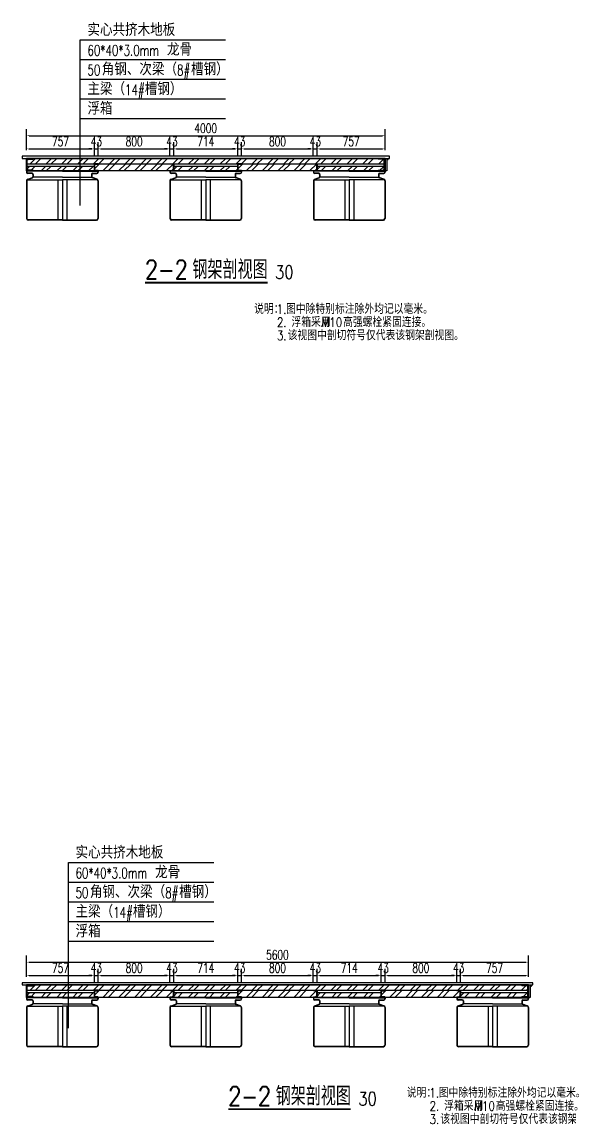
# Model space of a CAD drawing. Header units: millimetres. Extents: x -1471591 to 944464, y -468930 to 547002.
# Drawn here: x -992932 to -986808, y 20613 to 32912 of the extents above; entities that cross this region are included whole.
import ezdxf

# ---------------------------------------------------------------- set-up
doc = ezdxf.new("R2010")
doc.units = ezdxf.units.MM
doc.header["$LTSCALE"] = 10
doc.header["$PDMODE"] = 35
for name, color, linetype in [('DIM_SYMB', 3, 'Continuous'), ('PUB_TEXT', 7, 'Continuous'), ('W-FLOAT_BOWL浮筒', 253, 'Continuous'), ('W-STEEL_FRAME钢架', 3, 'Continuous'), ('W-STEEL_KEEL钢龙骨', 5, 'Continuous'), ('W-WOOD_FLOOR木地板', 30, 'Continuous'), ('中实线', 1, 'Continuous')]:
    doc.layers.add(name, color=color, linetype=linetype)
doc.styles.add('_TCH_DIM', font='SIMPLEX.shx', dxfattribs={"bigfont": 'hztxt.shx'})
doc.styles.get("Standard").update_dxf_attribs({"font": 'simplex.shx', "width": 0.8, "bigfont": 'hztxt.shx'})
doc.styles.add('STANDARD_T3', font='simplex.shx', dxfattribs={"width": 0.7, "bigfont": 'hztxt.shx'})
doc.dimstyles.new('W&&30', dxfattribs={"dimtxt": 105, "dimasz": 30, "dimexe": 75, "dimexo": 90, "dimgap": 30, "dimtad": 1, "dimdec": 0, "dimzin": 0, "dimdsep": 46, "dimtxsty": 'STANDARD_T3', "dimcen": 0.09, "dimclrd": 1, "dimclre": 1, "dimclrt": 7, "dimazin": 2, "dimtfac": 1, "dimtdec": 0, "dimtix": 1, "dimtmove": 2, "dimatfit": 3, "dimfxl": 0, "dimtolj": 1, "dimtzin": 0, "dimarcsym": 0})

# ---------------------------------------------------------------- blocks, each defined once
blk = doc.blocks.new('*U215')
at = {"layer": 'W-FLOAT_BOWL浮筒'}
for p, q in [((-400, 275), (-400, 260)), ((0, 275), (-400, 275)), ((0, 271), (-386, 271)), ((-338, 249), (-386, 249)), ((0, 275), (400, 275)), ((0, 271), (386, 271)), ((338, 249), (386, 249)), ((400, 275), (400, 260)), ((-400, 164), (-400, -256)), ((-396, 165), (-396, -256)), ((-391, 176), (0, 176)), ((-387, 183), (-335, 201)), ((-386, 179), (-334, 197)), ((-338, 245), (-385, 245)), ((-330, 237), (-330, 208)), ((-326, 237), (-326, 208)), ((0, 205), (-326, 205)), ((-50, 176), (-50, -271)), ((0, 205), (326, 205)), ((391, 176), (0, 176)), ((0, 176), (0, -271)), ((0, 176), (0, -271)), ((50, 176), (50, -271)), ((326, 237), (326, 208)), ((330, 237), (330, 208)), ((386, 179), (334, 197)), ((387, 183), (335, 201)), ((338, 245), (385, 245)), ((396, 165), (396, -256)), ((400, 164), (400, -256)), ((0, -271), (-381, -271)), ((0, -275), (-381, -275)), ((0, -271), (381, -271)), ((0, -275), (381, -275))]:
    blk.add_line(p, q, dxfattribs=at)
for points in [[(-400, 275), (-330, 275)], [(-400, 275), (-330, 275)], [(400, 275), (330, 275)], [(400, 275), (330, 275)]]:
    blk.add_lwpolyline(points, dxfattribs=at)
for centre, radius, start, end in [((-385, 260), 15, 180, 270), ((-386, 260), 11, 90, 270), ((-338, 237), 12, 0, 90), ((338, 237), 12, 90, 180), ((385, 260), 15, 270, 0), ((386, 260), 11, 270, 90), ((-380, 164), 20, 109.1798, 180), ((-381, 165), 15, 109.1798, 180), ((-338, 237), 8, 0, 90), ((-338, 208), 8, 289.1798, 0), ((-338, 208), 12, 289.1798, 0), ((338, 208), 12, 180, 250.8202), ((338, 237), 8, 90, 180), ((338, 208), 8, 180, 250.8202), ((381, 165), 15, 0, 70.8202), ((380, 164), 20, 0, 70.8202), ((-381, -256), 19, 180, 270), ((-381, -256), 15, 180, 270), ((381, -256), 15, 270, 0), ((381, -256), 19, 270, 0)]:
    blk.add_arc(centre, radius, start, end, dxfattribs=at)
blk = doc.blocks.new('*U216')
at = {"layer": '中实线', "color": 0, "linetype": 'ByBlock', "lineweight": -2}
for p in [(0, 0), (1600, 0), (3200, 0)]:
    blk.add_blockref('*U215', p, dxfattribs=at)
blk = doc.blocks.new('*D218')
at = {"color": 1, "lineweight": -2, "transparency": 16777216}
for p, q in [((-992882, 31480), (-992882, 31571)), ((-992852, 31496), (-992155, 31496)), ((-992125, 31420), (-992125, 31571))]:
    blk.add_line(p, q, dxfattribs=at)
at = {"color": 1, "transparency": 16777216}
for points in [[(-992852, 31501), (-992852, 31491), (-992882, 31496)], [(-992155, 31501), (-992155, 31491), (-992125, 31496)]]:
    blk.add_solid(points, dxfattribs=at)
at = {"layer": 'Defpoints', "color": 0, "transparency": 16777216}
for p in [(-992125, 31496), (-992882, 31390), (-992125, 31330)]:
    blk.add_point(p, dxfattribs=at)
at = {"color": 7, "transparency": 16777216, "insert": (-992503, 31578), "char_height": 105, "attachment_point": 5, "style": 'STANDARD_T3'}
blk.add_mtext('\\A1;757', dxfattribs=at)
blk = doc.blocks.new('*D219')
at = {"color": 1, "lineweight": -2, "transparency": 16777216}
for p, q in [((-992155, 31496), (-992185, 31496)), ((-992125, 31420), (-992125, 31571)), ((-992125, 31496), (-992082, 31496)), ((-992082, 31420), (-992082, 31571)), ((-992052, 31496), (-992022, 31496))]:
    blk.add_line(p, q, dxfattribs=at)
at = {"color": 1, "transparency": 16777216}
for points in [[(-992155, 31501), (-992155, 31491), (-992125, 31496)], [(-992052, 31501), (-992052, 31491), (-992082, 31496)]]:
    blk.add_solid(points, dxfattribs=at)
at = {"layer": 'Defpoints', "color": 0, "transparency": 16777216}
for p in [(-992082, 31496), (-992125, 31330), (-992082, 31330)]:
    blk.add_point(p, dxfattribs=at)
at = {"color": 7, "transparency": 16777216, "insert": (-992103, 31578), "char_height": 105, "attachment_point": 5, "style": 'STANDARD_T3'}
blk.add_mtext('\\A1;43', dxfattribs=at)
blk = doc.blocks.new('*D220')
at = {"color": 1, "lineweight": -2, "transparency": 16777216}
for p, q in [((-992082, 31420), (-992082, 31571)), ((-992052, 31496), (-991312, 31496)), ((-991282, 31420), (-991282, 31571))]:
    blk.add_line(p, q, dxfattribs=at)
at = {"color": 1, "transparency": 16777216}
for points in [[(-992052, 31501), (-992052, 31491), (-992082, 31496)], [(-991312, 31501), (-991312, 31491), (-991282, 31496)]]:
    blk.add_solid(points, dxfattribs=at)
at = {"layer": 'Defpoints', "color": 0, "transparency": 16777216}
for p in [(-991282, 31496), (-992082, 31330), (-991282, 31330)]:
    blk.add_point(p, dxfattribs=at)
at = {"color": 7, "transparency": 16777216, "insert": (-991682, 31578), "char_height": 105, "attachment_point": 5, "style": 'STANDARD_T3'}
blk.add_mtext('\\A1;800', dxfattribs=at)
blk = doc.blocks.new('*D221')
at = {"color": 1, "lineweight": -2, "transparency": 16777216}
for p, q in [((-991312, 31496), (-991342, 31496)), ((-991282, 31420), (-991282, 31571)), ((-991282, 31496), (-991239, 31496)), ((-991239, 31420), (-991239, 31571)), ((-991209, 31496), (-991179, 31496))]:
    blk.add_line(p, q, dxfattribs=at)
at = {"color": 1, "transparency": 16777216}
for points in [[(-991312, 31501), (-991312, 31491), (-991282, 31496)], [(-991209, 31501), (-991209, 31491), (-991239, 31496)]]:
    blk.add_solid(points, dxfattribs=at)
at = {"layer": 'Defpoints', "color": 0, "transparency": 16777216}
for p in [(-991239, 31496), (-991282, 31330), (-991239, 31330)]:
    blk.add_point(p, dxfattribs=at)
at = {"color": 7, "transparency": 16777216, "insert": (-991260, 31578), "char_height": 105, "attachment_point": 5, "style": 'STANDARD_T3'}
blk.add_mtext('\\A1;43', dxfattribs=at)
blk = doc.blocks.new('*D222')
at = {"color": 1, "lineweight": -2, "transparency": 16777216}
for p, q in [((-989639, 31420), (-989639, 31571)), ((-989609, 31496), (-988912, 31496)), ((-988882, 31480), (-988882, 31571))]:
    blk.add_line(p, q, dxfattribs=at)
at = {"color": 1, "transparency": 16777216}
for points in [[(-989609, 31501), (-989609, 31491), (-989639, 31496)], [(-988912, 31501), (-988912, 31491), (-988882, 31496)]]:
    blk.add_solid(points, dxfattribs=at)
at = {"layer": 'Defpoints', "color": 0, "transparency": 16777216}
for p in [(-988882, 31496), (-988882, 31390), (-989639, 31330)]:
    blk.add_point(p, dxfattribs=at)
at = {"color": 7, "transparency": 16777216, "insert": (-989260, 31578), "char_height": 105, "attachment_point": 5, "style": 'STANDARD_T3'}
blk.add_mtext('\\A1;757', dxfattribs=at)
blk = doc.blocks.new('*D223')
at = {"color": 1, "lineweight": -2, "transparency": 16777216}
for p, q in [((-992882, 31480), (-992882, 31718)), ((-992852, 31643), (-988912, 31643)), ((-988882, 31480), (-988882, 31718))]:
    blk.add_line(p, q, dxfattribs=at)
at = {"color": 1, "transparency": 16777216}
for points in [[(-992852, 31648), (-992852, 31638), (-992882, 31643)], [(-988912, 31648), (-988912, 31638), (-988882, 31643)]]:
    blk.add_solid(points, dxfattribs=at)
at = {"layer": 'Defpoints', "color": 0, "transparency": 16777216}
for p in [(-988882, 31643), (-992882, 31390), (-988882, 31390)]:
    blk.add_point(p, dxfattribs=at)
at = {"color": 7, "transparency": 16777216, "insert": (-990882, 31726), "char_height": 105, "attachment_point": 5, "style": 'STANDARD_T3'}
blk.add_mtext('\\A1;4000', dxfattribs=at)
blk = doc.blocks.new('*U224')
at = {"layer": 'W-FLOAT_BOWL浮筒'}
for p, q in [((-400, 275), (-400, 260)), ((0, 275), (-400, 275)), ((0, 271), (-386, 271)), ((-338, 249), (-386, 249)), ((0, 275), (400, 275)), ((0, 271), (386, 271)), ((338, 249), (386, 249)), ((400, 275), (400, 260)), ((-400, 164), (-400, -256)), ((-396, 165), (-396, -256)), ((-391, 176), (0, 176)), ((-387, 183), (-335, 201)), ((-386, 179), (-334, 197)), ((-338, 245), (-385, 245)), ((-330, 237), (-330, 208)), ((-326, 237), (-326, 208)), ((0, 205), (-326, 205)), ((-50, 176), (-50, -271)), ((0, 205), (326, 205)), ((391, 176), (0, 176)), ((0, 176), (0, -271)), ((0, 176), (0, -271)), ((50, 176), (50, -271)), ((326, 237), (326, 208)), ((330, 237), (330, 208)), ((386, 179), (334, 197)), ((387, 183), (335, 201)), ((338, 245), (385, 245)), ((396, 165), (396, -256)), ((400, 164), (400, -256)), ((0, -271), (-381, -271)), ((0, -275), (-381, -275)), ((0, -271), (381, -271)), ((0, -275), (381, -275))]:
    blk.add_line(p, q, dxfattribs=at)
for points in [[(-400, 275), (-330, 275)], [(-400, 275), (-330, 275)], [(400, 275), (330, 275)], [(400, 275), (330, 275)]]:
    blk.add_lwpolyline(points, dxfattribs=at)
for centre, radius, start, end in [((-385, 260), 15, 180, 270), ((-386, 260), 11, 90, 270), ((-338, 237), 12, 0, 90), ((338, 237), 12, 90, 180), ((385, 260), 15, 270, 0), ((386, 260), 11, 270, 90), ((-380, 164), 20, 109.1798, 180), ((-381, 165), 15, 109.1798, 180), ((-338, 237), 8, 0, 90), ((-338, 208), 8, 289.1798, 0), ((-338, 208), 12, 289.1798, 0), ((338, 208), 12, 180, 250.8202), ((338, 237), 8, 90, 180), ((338, 208), 8, 180, 250.8202), ((381, 165), 15, 0, 70.8202), ((380, 164), 20, 0, 70.8202), ((-381, -256), 19, 180, 270), ((-381, -256), 15, 180, 270), ((381, -256), 15, 270, 0), ((381, -256), 19, 270, 0)]:
    blk.add_arc(centre, radius, start, end, dxfattribs=at)
blk = doc.blocks.new('*U225')
at = {"layer": '中实线', "color": 0, "linetype": 'ByBlock', "lineweight": -2}
for p in [(0, 0), (1600, 0), (3200, 0), (4800, 0)]:
    blk.add_blockref('*U224', p, dxfattribs=at)
blk = doc.blocks.new('*D226')
at = {"color": 1, "lineweight": -2, "transparency": 16777216}
for p, q in [((-992882, 22255), (-992882, 22346)), ((-992852, 22271), (-992155, 22271)), ((-992125, 22195), (-992125, 22346))]:
    blk.add_line(p, q, dxfattribs=at)
at = {"color": 1, "transparency": 16777216}
for points in [[(-992852, 22276), (-992852, 22266), (-992882, 22271)], [(-992155, 22276), (-992155, 22266), (-992125, 22271)]]:
    blk.add_solid(points, dxfattribs=at)
at = {"layer": 'Defpoints', "color": 0, "transparency": 16777216}
for p in [(-992125, 22271), (-992882, 22165), (-992125, 22105)]:
    blk.add_point(p, dxfattribs=at)
at = {"color": 7, "transparency": 16777216, "insert": (-992503, 22354), "char_height": 105, "attachment_point": 5, "style": 'STANDARD_T3'}
blk.add_mtext('\\A1;757', dxfattribs=at)
blk = doc.blocks.new('*D227')
at = {"color": 1, "lineweight": -2, "transparency": 16777216}
for p, q in [((-992155, 22271), (-992185, 22271)), ((-992125, 22195), (-992125, 22346)), ((-992125, 22271), (-992082, 22271)), ((-992082, 22195), (-992082, 22346)), ((-992052, 22271), (-992022, 22271))]:
    blk.add_line(p, q, dxfattribs=at)
at = {"color": 1, "transparency": 16777216}
for points in [[(-992155, 22276), (-992155, 22266), (-992125, 22271)], [(-992052, 22276), (-992052, 22266), (-992082, 22271)]]:
    blk.add_solid(points, dxfattribs=at)
at = {"layer": 'Defpoints', "color": 0, "transparency": 16777216}
for p in [(-992082, 22271), (-992125, 22105), (-992082, 22105)]:
    blk.add_point(p, dxfattribs=at)
at = {"color": 7, "transparency": 16777216, "insert": (-992103, 22354), "char_height": 105, "attachment_point": 5, "style": 'STANDARD_T3'}
blk.add_mtext('\\A1;43', dxfattribs=at)
blk = doc.blocks.new('*D228')
at = {"color": 1, "lineweight": -2, "transparency": 16777216}
for p, q in [((-992082, 22195), (-992082, 22346)), ((-992052, 22271), (-991312, 22271)), ((-991282, 22195), (-991282, 22346))]:
    blk.add_line(p, q, dxfattribs=at)
at = {"color": 1, "transparency": 16777216}
for points in [[(-992052, 22276), (-992052, 22266), (-992082, 22271)], [(-991312, 22276), (-991312, 22266), (-991282, 22271)]]:
    blk.add_solid(points, dxfattribs=at)
at = {"layer": 'Defpoints', "color": 0, "transparency": 16777216}
for p in [(-991282, 22271), (-992082, 22105), (-991282, 22105)]:
    blk.add_point(p, dxfattribs=at)
at = {"color": 7, "transparency": 16777216, "insert": (-991682, 22354), "char_height": 105, "attachment_point": 5, "style": 'STANDARD_T3'}
blk.add_mtext('\\A1;800', dxfattribs=at)
blk = doc.blocks.new('*D229')
at = {"color": 1, "lineweight": -2, "transparency": 16777216}
for p, q in [((-991312, 22271), (-991342, 22271)), ((-991282, 22195), (-991282, 22346)), ((-991282, 22271), (-991239, 22271)), ((-991239, 22195), (-991239, 22346)), ((-991209, 22271), (-991179, 22271))]:
    blk.add_line(p, q, dxfattribs=at)
at = {"color": 1, "transparency": 16777216}
for points in [[(-991312, 22276), (-991312, 22266), (-991282, 22271)], [(-991209, 22276), (-991209, 22266), (-991239, 22271)]]:
    blk.add_solid(points, dxfattribs=at)
at = {"layer": 'Defpoints', "color": 0, "transparency": 16777216}
for p in [(-991239, 22271), (-991282, 22105), (-991239, 22105)]:
    blk.add_point(p, dxfattribs=at)
at = {"color": 7, "transparency": 16777216, "insert": (-991260, 22354), "char_height": 105, "attachment_point": 5, "style": 'STANDARD_T3'}
blk.add_mtext('\\A1;43', dxfattribs=at)
blk = doc.blocks.new('*D230')
at = {"color": 1, "lineweight": -2, "transparency": 16777216}
for p, q in [((-992882, 22255), (-992882, 22494)), ((-992852, 22419), (-987312, 22419)), ((-987282, 22255), (-987282, 22494))]:
    blk.add_line(p, q, dxfattribs=at)
at = {"color": 1, "transparency": 16777216}
for points in [[(-992852, 22424), (-992852, 22414), (-992882, 22419)], [(-987312, 22424), (-987312, 22414), (-987282, 22419)]]:
    blk.add_solid(points, dxfattribs=at)
at = {"layer": 'Defpoints', "color": 0, "transparency": 16777216}
for p in [(-987282, 22419), (-992882, 22165), (-987282, 22165)]:
    blk.add_point(p, dxfattribs=at)
at = {"color": 7, "transparency": 16777216, "insert": (-990082, 22501), "char_height": 105, "attachment_point": 5, "style": 'STANDARD_T3'}
blk.add_mtext('\\A1;5600', dxfattribs=at)
blk = doc.blocks.new('*D231')
at = {"color": 1, "lineweight": -2, "transparency": 16777216}
for p, q in [((-991239, 22195), (-991239, 22346)), ((-991209, 22271), (-990555, 22271)), ((-990525, 22195), (-990525, 22346))]:
    blk.add_line(p, q, dxfattribs=at)
at = {"color": 1, "transparency": 16777216}
for points in [[(-991209, 22276), (-991209, 22266), (-991239, 22271)], [(-990555, 22276), (-990555, 22266), (-990525, 22271)]]:
    blk.add_solid(points, dxfattribs=at)
at = {"layer": 'Defpoints', "color": 0, "transparency": 16777216}
for p in [(-990525, 22271), (-991239, 22105), (-990525, 22105)]:
    blk.add_point(p, dxfattribs=at)
at = {"color": 7, "transparency": 16777216, "insert": (-990882, 22354), "char_height": 105, "attachment_point": 5, "style": 'STANDARD_T3'}
blk.add_mtext('\\A1;714', dxfattribs=at)
blk = doc.blocks.new('*D232')
at = {"color": 1, "lineweight": -2, "transparency": 16777216}
for p, q in [((-990555, 22271), (-990585, 22271)), ((-990525, 22195), (-990525, 22346)), ((-990525, 22271), (-990482, 22271)), ((-990482, 22195), (-990482, 22346)), ((-990452, 22271), (-990422, 22271))]:
    blk.add_line(p, q, dxfattribs=at)
at = {"color": 1, "transparency": 16777216}
for points in [[(-990555, 22276), (-990555, 22266), (-990525, 22271)], [(-990452, 22276), (-990452, 22266), (-990482, 22271)]]:
    blk.add_solid(points, dxfattribs=at)
at = {"layer": 'Defpoints', "color": 0, "transparency": 16777216}
for p in [(-990482, 22271), (-990525, 22105), (-990482, 22105)]:
    blk.add_point(p, dxfattribs=at)
at = {"color": 7, "transparency": 16777216, "insert": (-990503, 22354), "char_height": 105, "attachment_point": 5, "style": 'STANDARD_T3'}
blk.add_mtext('\\A1;43', dxfattribs=at)
blk = doc.blocks.new('*D233')
at = {"color": 1, "lineweight": -2, "transparency": 16777216}
for p, q in [((-990482, 22195), (-990482, 22346)), ((-990452, 22271), (-989712, 22271)), ((-989682, 22195), (-989682, 22346))]:
    blk.add_line(p, q, dxfattribs=at)
at = {"color": 1, "transparency": 16777216}
for points in [[(-990452, 22276), (-990452, 22266), (-990482, 22271)], [(-989712, 22276), (-989712, 22266), (-989682, 22271)]]:
    blk.add_solid(points, dxfattribs=at)
at = {"layer": 'Defpoints', "color": 0, "transparency": 16777216}
for p in [(-989682, 22271), (-990482, 22105), (-989682, 22105)]:
    blk.add_point(p, dxfattribs=at)
at = {"color": 7, "transparency": 16777216, "insert": (-990082, 22354), "char_height": 105, "attachment_point": 5, "style": 'STANDARD_T3'}
blk.add_mtext('\\A1;800', dxfattribs=at)
blk = doc.blocks.new('*D234')
at = {"color": 1, "lineweight": -2, "transparency": 16777216}
for p, q in [((-989712, 22271), (-989742, 22271)), ((-989682, 22195), (-989682, 22346)), ((-989682, 22271), (-989639, 22271)), ((-989639, 22195), (-989639, 22346)), ((-989609, 22271), (-989579, 22271))]:
    blk.add_line(p, q, dxfattribs=at)
at = {"color": 1, "transparency": 16777216}
for points in [[(-989712, 22276), (-989712, 22266), (-989682, 22271)], [(-989609, 22276), (-989609, 22266), (-989639, 22271)]]:
    blk.add_solid(points, dxfattribs=at)
at = {"layer": 'Defpoints', "color": 0, "transparency": 16777216}
for p in [(-989639, 22271), (-989682, 22105), (-989639, 22105)]:
    blk.add_point(p, dxfattribs=at)
at = {"color": 7, "transparency": 16777216, "insert": (-989660, 22354), "char_height": 105, "attachment_point": 5, "style": 'STANDARD_T3'}
blk.add_mtext('\\A1;43', dxfattribs=at)
blk = doc.blocks.new('*D235')
at = {"color": 1, "lineweight": -2, "transparency": 16777216}
for p, q in [((-989639, 22195), (-989639, 22346)), ((-989609, 22271), (-988955, 22271)), ((-988925, 22195), (-988925, 22346))]:
    blk.add_line(p, q, dxfattribs=at)
at = {"color": 1, "transparency": 16777216}
for points in [[(-989609, 22276), (-989609, 22266), (-989639, 22271)], [(-988955, 22276), (-988955, 22266), (-988925, 22271)]]:
    blk.add_solid(points, dxfattribs=at)
at = {"layer": 'Defpoints', "color": 0, "transparency": 16777216}
for p in [(-988925, 22271), (-989639, 22105), (-988925, 22105)]:
    blk.add_point(p, dxfattribs=at)
at = {"color": 7, "transparency": 16777216, "insert": (-989282, 22354), "char_height": 105, "attachment_point": 5, "style": 'STANDARD_T3'}
blk.add_mtext('\\A1;714', dxfattribs=at)
blk = doc.blocks.new('*D236')
at = {"color": 1, "lineweight": -2, "transparency": 16777216}
for p, q in [((-988955, 22271), (-988985, 22271)), ((-988925, 22195), (-988925, 22346)), ((-988925, 22271), (-988882, 22271)), ((-988882, 22194), (-988882, 22346)), ((-988852, 22271), (-988822, 22271))]:
    blk.add_line(p, q, dxfattribs=at)
at = {"color": 1, "transparency": 16777216}
for points in [[(-988955, 22276), (-988955, 22266), (-988925, 22271)], [(-988852, 22276), (-988852, 22266), (-988882, 22271)]]:
    blk.add_solid(points, dxfattribs=at)
at = {"layer": 'Defpoints', "color": 0, "transparency": 16777216}
for p in [(-988882, 22271), (-988925, 22105), (-988882, 22104)]:
    blk.add_point(p, dxfattribs=at)
at = {"color": 7, "transparency": 16777216, "insert": (-988903, 22354), "char_height": 105, "attachment_point": 5, "style": 'STANDARD_T3'}
blk.add_mtext('\\A1;43', dxfattribs=at)
blk = doc.blocks.new('*D237')
at = {"color": 1, "lineweight": -2, "transparency": 16777216}
for p, q in [((-988882, 22194), (-988882, 22346)), ((-988852, 22271), (-988112, 22271)), ((-988082, 22195), (-988082, 22346))]:
    blk.add_line(p, q, dxfattribs=at)
at = {"color": 1, "transparency": 16777216}
for points in [[(-988852, 22276), (-988852, 22266), (-988882, 22271)], [(-988112, 22276), (-988112, 22266), (-988082, 22271)]]:
    blk.add_solid(points, dxfattribs=at)
at = {"layer": 'Defpoints', "color": 0, "transparency": 16777216}
for p in [(-988082, 22271), (-988882, 22104), (-988082, 22105)]:
    blk.add_point(p, dxfattribs=at)
at = {"color": 7, "transparency": 16777216, "insert": (-988482, 22354), "char_height": 105, "attachment_point": 5, "style": 'STANDARD_T3'}
blk.add_mtext('\\A1;800', dxfattribs=at)
blk = doc.blocks.new('*D238')
at = {"color": 1, "lineweight": -2, "transparency": 16777216}
for p, q in [((-988112, 22271), (-988142, 22271)), ((-988082, 22195), (-988082, 22346)), ((-988082, 22271), (-988039, 22271)), ((-988039, 22195), (-988039, 22346)), ((-988009, 22271), (-987979, 22271))]:
    blk.add_line(p, q, dxfattribs=at)
at = {"color": 1, "transparency": 16777216}
for points in [[(-988112, 22276), (-988112, 22266), (-988082, 22271)], [(-988009, 22276), (-988009, 22266), (-988039, 22271)]]:
    blk.add_solid(points, dxfattribs=at)
at = {"layer": 'Defpoints', "color": 0, "transparency": 16777216}
for p in [(-988039, 22271), (-988082, 22105), (-988039, 22105)]:
    blk.add_point(p, dxfattribs=at)
at = {"color": 7, "transparency": 16777216, "insert": (-988060, 22354), "char_height": 105, "attachment_point": 5, "style": 'STANDARD_T3'}
blk.add_mtext('\\A1;43', dxfattribs=at)
blk = doc.blocks.new('*D239')
at = {"color": 1, "lineweight": -2, "transparency": 16777216}
for p, q in [((-988039, 22195), (-988039, 22346)), ((-988009, 22271), (-987312, 22271)), ((-987282, 22255), (-987282, 22346))]:
    blk.add_line(p, q, dxfattribs=at)
at = {"color": 1, "transparency": 16777216}
for points in [[(-988009, 22276), (-988009, 22266), (-988039, 22271)], [(-987312, 22276), (-987312, 22266), (-987282, 22271)]]:
    blk.add_solid(points, dxfattribs=at)
at = {"layer": 'Defpoints', "color": 0, "transparency": 16777216}
for p in [(-987282, 22271), (-987282, 22165), (-988039, 22105)]:
    blk.add_point(p, dxfattribs=at)
at = {"color": 7, "transparency": 16777216, "insert": (-987660, 22354), "char_height": 105, "attachment_point": 5, "style": 'STANDARD_T3'}
blk.add_mtext('\\A1;757', dxfattribs=at)
blk = doc.blocks.new('*D240')
at = {"color": 1, "lineweight": -2, "transparency": 16777216}
for p, q in [((-991239, 31420), (-991239, 31571)), ((-991209, 31496), (-990555, 31496)), ((-990525, 31420), (-990525, 31571))]:
    blk.add_line(p, q, dxfattribs=at)
at = {"color": 1, "transparency": 16777216}
for points in [[(-991209, 31501), (-991209, 31491), (-991239, 31496)], [(-990555, 31501), (-990555, 31491), (-990525, 31496)]]:
    blk.add_solid(points, dxfattribs=at)
at = {"layer": 'Defpoints', "color": 0, "transparency": 16777216}
for p in [(-990525, 31496), (-991239, 31330), (-990525, 31330)]:
    blk.add_point(p, dxfattribs=at)
at = {"color": 7, "transparency": 16777216, "insert": (-990882, 31578), "char_height": 105, "attachment_point": 5, "style": 'STANDARD_T3'}
blk.add_mtext('\\A1;714', dxfattribs=at)
blk = doc.blocks.new('*D241')
at = {"color": 1, "lineweight": -2, "transparency": 16777216}
for p, q in [((-990555, 31496), (-990585, 31496)), ((-990525, 31420), (-990525, 31571)), ((-990525, 31496), (-990482, 31496)), ((-990482, 31420), (-990482, 31571)), ((-990452, 31496), (-990422, 31496))]:
    blk.add_line(p, q, dxfattribs=at)
at = {"color": 1, "transparency": 16777216}
for points in [[(-990555, 31501), (-990555, 31491), (-990525, 31496)], [(-990452, 31501), (-990452, 31491), (-990482, 31496)]]:
    blk.add_solid(points, dxfattribs=at)
at = {"layer": 'Defpoints', "color": 0, "transparency": 16777216}
for p in [(-990482, 31496), (-990525, 31330), (-990482, 31330)]:
    blk.add_point(p, dxfattribs=at)
at = {"color": 7, "transparency": 16777216, "insert": (-990503, 31578), "char_height": 105, "attachment_point": 5, "style": 'STANDARD_T3'}
blk.add_mtext('\\A1;43', dxfattribs=at)
blk = doc.blocks.new('*D242')
at = {"color": 1, "lineweight": -2, "transparency": 16777216}
for p, q in [((-990482, 31420), (-990482, 31571)), ((-990452, 31496), (-989712, 31496)), ((-989682, 31420), (-989682, 31571))]:
    blk.add_line(p, q, dxfattribs=at)
at = {"color": 1, "transparency": 16777216}
for points in [[(-990452, 31501), (-990452, 31491), (-990482, 31496)], [(-989712, 31501), (-989712, 31491), (-989682, 31496)]]:
    blk.add_solid(points, dxfattribs=at)
at = {"layer": 'Defpoints', "color": 0, "transparency": 16777216}
for p in [(-989682, 31496), (-990482, 31330), (-989682, 31330)]:
    blk.add_point(p, dxfattribs=at)
at = {"color": 7, "transparency": 16777216, "insert": (-990082, 31578), "char_height": 105, "attachment_point": 5, "style": 'STANDARD_T3'}
blk.add_mtext('\\A1;800', dxfattribs=at)
blk = doc.blocks.new('*D243')
at = {"color": 1, "lineweight": -2, "transparency": 16777216}
for p, q in [((-989712, 31496), (-989742, 31496)), ((-989682, 31420), (-989682, 31571)), ((-989682, 31496), (-989639, 31496)), ((-989639, 31420), (-989639, 31571)), ((-989609, 31496), (-989579, 31496))]:
    blk.add_line(p, q, dxfattribs=at)
at = {"color": 1, "transparency": 16777216}
for points in [[(-989712, 31501), (-989712, 31491), (-989682, 31496)], [(-989609, 31501), (-989609, 31491), (-989639, 31496)]]:
    blk.add_solid(points, dxfattribs=at)
at = {"layer": 'Defpoints', "color": 0, "transparency": 16777216}
for p in [(-989639, 31496), (-989682, 31330), (-989639, 31330)]:
    blk.add_point(p, dxfattribs=at)
at = {"color": 7, "transparency": 16777216, "insert": (-989660, 31578), "char_height": 105, "attachment_point": 5, "style": 'STANDARD_T3'}
blk.add_mtext('\\A1;43', dxfattribs=at)

msp = doc.modelspace()

# ---------------------------------------------------------------- hatches: boundary and pattern name
at = {"layer": 'W-STEEL_FRAME钢架'}
h = msp.add_hatch(dxfattribs=at)
h.set_pattern_fill('金属', color=6, scale=50)
h.set_pattern_definition([(45, (3451.75, 702.76), (-88.388348, 88.388348), []), (45, (3510.68, 702.76), (-88.388348, 88.388348), [])])
h.paths.add_polyline_path([(-992124.9, 31249.8), (-992124.9, 31299.8), (-992881.8, 31299.8), (-992881.8, 31249.8)])
h = msp.add_hatch(dxfattribs=at)
h.set_pattern_fill('金属', color=1, scale=50)
h.set_pattern_definition([(45, (3748.4, 1193.86), (-88.388348, 88.388348), []), (45, (3807.32, 1193.86), (-88.388348, 88.388348), [])])
h.paths.add_polyline_path([(-991238.8, 31249.8), (-991238.8, 31329.8), (-992124.9, 31329.8), (-992124.9, 31249.8)])
h = msp.add_hatch(dxfattribs=at)
h.set_pattern_fill('金属', color=6, scale=50)
h.set_pattern_definition([(45, (5094.83, 702.76), (-88.388348, 88.388348), []), (45, (5153.76, 702.76), (-88.388348, 88.388348), [])])
h.paths.add_polyline_path([(-990524.9, 31249.8), (-990524.9, 31299.8), (-991238.7, 31299.8), (-991238.7, 31249.8)])
h = msp.add_hatch(dxfattribs=at)
h.set_pattern_fill('金属', color=1, scale=50)
h.set_pattern_definition([(45, (5348.4, 1193.86), (-88.388348, 88.388348), []), (45, (5407.32, 1193.86), (-88.388348, 88.388348), [])])
h.paths.add_polyline_path([(-989638.8, 31249.8), (-989638.8, 31329.8), (-990524.9, 31329.8), (-990524.9, 31249.8)])
h = msp.add_hatch(dxfattribs=at)
h.set_pattern_fill('金属', color=6, scale=50)
h.set_pattern_definition([(45, (6694.83, 702.76), (-88.388348, 88.388348), []), (45, (6753.76, 702.76), (-88.388348, 88.388348), [])])
h.paths.add_polyline_path([(-988881.8, 31249.8), (-988881.8, 31299.8), (-989638.7, 31299.8), (-989638.7, 31249.8)])
h = msp.add_hatch(dxfattribs=at)
h.set_pattern_fill('金属', color=6, scale=50)
h.set_pattern_definition([(45, (3451.75, -8521.88), (-88.388348, 88.388348), []), (45, (3510.68, -8521.88), (-88.388348, 88.388348), [])])
h.paths.add_polyline_path([(-992124.9, 22025.1), (-992124.9, 22075.1), (-992881.8, 22075.1), (-992881.8, 22025.1)])
h = msp.add_hatch(dxfattribs=at)
h.set_pattern_fill('金属', color=1, scale=50)
h.set_pattern_definition([(45, (3748.4, -8030.78), (-88.388348, 88.388348), []), (45, (3807.32, -8030.78), (-88.388348, 88.388348), [])])
h.paths.add_polyline_path([(-991238.8, 22025.1), (-991238.8, 22105.1), (-992124.9, 22105.1), (-992124.9, 22025.1)])
h = msp.add_hatch(dxfattribs=at)
h.set_pattern_fill('金属', color=6, scale=50)
h.set_pattern_definition([(45, (5094.83, -8521.88), (-88.388348, 88.388348), []), (45, (5153.76, -8521.88), (-88.388348, 88.388348), [])])
h.paths.add_polyline_path([(-990524.9, 22025.1), (-990524.9, 22075.1), (-991238.7, 22075.1), (-991238.7, 22025.1)])
h = msp.add_hatch(dxfattribs=at)
h.set_pattern_fill('金属', color=1, scale=50)
h.set_pattern_definition([(45, (5348.4, -8030.78), (-88.388348, 88.388348), []), (45, (5407.32, -8030.78), (-88.388348, 88.388348), [])])
h.paths.add_polyline_path([(-989638.8, 22025.1), (-989638.8, 22105.1), (-990524.9, 22105.1), (-990524.9, 22025.1)])
h = msp.add_hatch(dxfattribs=at)
h.set_pattern_fill('金属', color=6, scale=50)
h.set_pattern_definition([(45, (6694.83, -8521.88), (-88.388348, 88.388348), []), (45, (6753.76, -8521.88), (-88.388348, 88.388348), [])])
h.paths.add_polyline_path([(-988924.9, 22025.1), (-988924.9, 22075.1), (-989638.7, 22075.1), (-989638.7, 22025.1)])
h = msp.add_hatch(dxfattribs=at)
h.set_pattern_fill('金属', color=1, scale=50)
h.set_pattern_definition([(45, (6948.4, -8030.78), (-88.388348, 88.388348), []), (45, (7007.32, -8030.78), (-88.388348, 88.388348), [])])
h.paths.add_polyline_path([(-988038.8, 22025.1), (-988038.8, 22105.1), (-988924.9, 22105.1), (-988924.9, 22025.1)])
h = msp.add_hatch(dxfattribs=at)
h.set_pattern_fill('金属', color=6, scale=50)
h.set_pattern_definition([(45, (8294.75, -8521.88), (-88.388348, 88.388348), []), (45, (8353.68, -8521.88), (-88.388348, 88.388348), [])])
h.paths.add_polyline_path([(-987281.8, 22025.1), (-987281.8, 22075.1), (-988038.8, 22075.1), (-988038.8, 22025.1)])
at = {"layer": 'W-STEEL_KEEL钢龙骨'}
h = msp.add_hatch(dxfattribs=at)
h.set_pattern_fill('金属', color=256, scale=50)
h.set_pattern_definition([(45, (6488.53, 1818.91), (-88.388348, 88.388348), []), (45, (6547.45, 1818.91), (-88.388348, 88.388348), [])])
h.paths.add_polyline_path([(-988881.8, 31329.8), (-988881.8, 31389.8), (-992881.8, 31389.8), (-992881.8, 31329.8)])
h = msp.add_hatch(dxfattribs=at)
h.set_pattern_fill('金属', color=256, scale=50)
h.set_pattern_definition([(45, (6488.53, -7405.73), (-88.388348, 88.388348), []), (45, (6547.45, -7405.73), (-88.388348, 88.388348), [])])
h.paths.add_polyline_path([(-987281.9, 22105.1), (-987281.9, 22165.1), (-992881.8, 22165.1), (-992881.8, 22105.1)])

# ---------------------------------------------------------------- linework, layer by layer
at = {"layer": 'DIM_SYMB'}
for p, q in [((-992282.3, 31835), (-992282.3, 32714.2)), ((-992282.3, 32714.2), (-990660.7, 32714.2)), ((-992282.3, 32494.4), (-990660.7, 32494.4)), ((-992282.3, 32274.6), (-990660.7, 32274.6)), ((-992282.3, 32054.8), (-990660.7, 32054.8)), ((-992282.3, 30865.1), (-992282.3, 31835)), ((-992282.3, 31835), (-990660.7, 31835)), ((-992414.7, 22653.1), (-992414.7, 23532.3)), ((-992414.7, 23532.3), (-990793.1, 23532.3)), ((-992414.7, 23312.5), (-990793.1, 23312.5)), ((-992414.7, 23092.7), (-990793.1, 23092.7)), ((-992414.7, 22872.9), (-990793.1, 22872.9)), ((-992414.7, 21683.2), (-992414.7, 22653.1)), ((-992414.7, 22653.1), (-990793.1, 22653.1))]:
    msp.add_line(p, q, dxfattribs=at)
at = {"layer": 'DIM_SYMB', "const_width": 21}
for points in [[(-991559.3, 30002.3), (-990192.9, 30002.3)], [(-990630.2, 20777.7), (-989263.8, 20777.7)]]:
    msp.add_lwpolyline(points, dxfattribs=at)
at = {"layer": 'W-STEEL_FRAME钢架'}
for points in [[(-992881.8, 31389.8), (-988881.8, 31389.8), (-988881.8, 31249.8), (-992881.8, 31249.8)], [(-992881.8, 22165.1), (-987281.8, 22165.1), (-987281.8, 22025.1), (-992881.8, 22025.1)]]:
    msp.add_lwpolyline(points, close=True, dxfattribs=at)
for points in [[(-992806.6, 31389.8), (-992881.8, 31389.8), (-992881.8, 31249.8), (-992806.6, 31249.8), (-992806.6, 31253.5, 0.3988949), (-992811.6, 31258.8), (-992864.8, 31261.6, -0.3988949), (-992873.1, 31270.3), (-992873.1, 31369.2, -0.3988949), (-992864.8, 31378), (-992811.6, 31380.8, 0.3988949), (-992806.6, 31386)], [(-988957, 31389.8), (-988881.8, 31389.8), (-988881.8, 31249.8), (-988957, 31249.8), (-988957, 31253.5, -0.3988949), (-988952, 31258.8), (-988898.8, 31261.6, 0.3988949), (-988890.5, 31270.3), (-988890.5, 31369.2, 0.3988949), (-988898.8, 31378), (-988952, 31380.8, -0.3988949), (-988957, 31386)], [(-992806.6, 22165.1), (-992881.8, 22165.1), (-992881.8, 22025.1), (-992806.6, 22025.1), (-992806.6, 22028.9, 0.3988949), (-992811.6, 22034.1), (-992864.8, 22036.9, -0.3988949), (-992873.1, 22045.7), (-992873.1, 22144.6, -0.3988949), (-992864.8, 22153.3), (-992811.6, 22156.1, 0.3988949), (-992806.6, 22161.4)], [(-987357.1, 22165.1), (-987281.8, 22165.1), (-987281.8, 22025.1), (-987357.1, 22025.1), (-987357.1, 22028.9, -0.3988949), (-987352.1, 22034.1), (-987298.9, 22036.9, 0.3988949), (-987290.6, 22045.7), (-987290.6, 22144.6, 0.3988949), (-987298.9, 22153.3), (-987352.1, 22156.1, -0.3988949), (-987357.1, 22161.4)]]:
    msp.add_lwpolyline(points, format="xyb", close=True, dxfattribs=at)
at = {"layer": 'W-STEEL_FRAME钢架', "color": 6}
for points in [[(-992881.8, 31249.8), (-992124.9, 31249.8), (-992124.9, 31299.8), (-992881.8, 31299.8)], [(-991238.7, 31249.8), (-990524.9, 31249.8), (-990524.9, 31299.8), (-991238.7, 31299.8)], [(-989638.7, 31249.8), (-988881.8, 31249.8), (-988881.8, 31299.8), (-989638.7, 31299.8)], [(-992881.8, 22025.1), (-992124.9, 22025.1), (-992124.9, 22075.1), (-992881.8, 22075.1)], [(-991238.7, 22025.1), (-990524.9, 22025.1), (-990524.9, 22075.1), (-991238.7, 22075.1)], [(-989638.7, 22025.1), (-988924.9, 22025.1), (-988924.9, 22075.1), (-989638.7, 22075.1)], [(-988038.8, 22025.1), (-987281.8, 22025.1), (-987281.8, 22075.1), (-988038.8, 22075.1)]]:
    msp.add_lwpolyline(points, close=True, dxfattribs=at)
at = {"layer": 'W-STEEL_FRAME钢架', "color": 1}
for points in [[(-992081.9, 31329.8), (-992124.9, 31329.8), (-992124.9, 31249.8), (-992081.9, 31249.8), (-992081.9, 31251.9, 0.3988949), (-992084.8, 31254.9), (-992115.2, 31256.5, -0.3988949), (-992119.9, 31261.5), (-992119.9, 31318, -0.3988949), (-992115.2, 31323), (-992084.8, 31324.6, 0.3988949), (-992081.9, 31327.6)], [(-991281.8, 31329.8), (-991238.8, 31329.8), (-991238.8, 31249.8), (-991281.8, 31249.8), (-991281.8, 31251.9, -0.3988949), (-991278.9, 31254.9), (-991248.5, 31256.5, 0.3988949), (-991243.8, 31261.5), (-991243.8, 31318, 0.3988949), (-991248.5, 31323), (-991278.9, 31324.6, -0.3988949), (-991281.8, 31327.6)], [(-990481.9, 31329.8), (-990524.9, 31329.8), (-990524.9, 31249.8), (-990481.9, 31249.8), (-990481.9, 31251.9, 0.3988949), (-990484.8, 31254.9), (-990515.2, 31256.5, -0.3988949), (-990519.9, 31261.5), (-990519.9, 31318, -0.3988949), (-990515.2, 31323), (-990484.8, 31324.6, 0.3988949), (-990481.9, 31327.6)], [(-989681.8, 31329.8), (-989638.8, 31329.8), (-989638.8, 31249.8), (-989681.8, 31249.8), (-989681.8, 31251.9, -0.3988949), (-989678.9, 31254.9), (-989648.5, 31256.5, 0.3988949), (-989643.8, 31261.5), (-989643.8, 31318, 0.3988949), (-989648.5, 31323), (-989678.9, 31324.6, -0.3988949), (-989681.8, 31327.6)], [(-992081.9, 22105.1), (-992124.9, 22105.1), (-992124.9, 22025.1), (-992081.9, 22025.1), (-992081.9, 22027.3, 0.3988949), (-992084.8, 22030.3), (-992115.2, 22031.9, -0.3988949), (-992119.9, 22036.9), (-992119.9, 22093.4, -0.3988949), (-992115.2, 22098.4), (-992084.8, 22100, 0.3988949), (-992081.9, 22103)], [(-991281.8, 22105.1), (-991238.8, 22105.1), (-991238.8, 22025.1), (-991281.8, 22025.1), (-991281.8, 22027.3, -0.3988949), (-991278.9, 22030.3), (-991248.5, 22031.9, 0.3988949), (-991243.8, 22036.9), (-991243.8, 22093.4, 0.3988949), (-991248.5, 22098.4), (-991278.9, 22100, -0.3988949), (-991281.8, 22103)], [(-990481.9, 22105.1), (-990524.9, 22105.1), (-990524.9, 22025.1), (-990481.9, 22025.1), (-990481.9, 22027.3, 0.3988949), (-990484.8, 22030.3), (-990515.2, 22031.9, -0.3988949), (-990519.9, 22036.9), (-990519.9, 22093.4, -0.3988949), (-990515.2, 22098.4), (-990484.8, 22100, 0.3988949), (-990481.9, 22103)], [(-989681.8, 22105.1), (-989638.8, 22105.1), (-989638.8, 22025.1), (-989681.8, 22025.1), (-989681.8, 22027.3, -0.3988949), (-989678.9, 22030.3), (-989648.5, 22031.9, 0.3988949), (-989643.8, 22036.9), (-989643.8, 22093.4, 0.3988949), (-989648.5, 22098.4), (-989678.9, 22100, -0.3988949), (-989681.8, 22103)], [(-988881.9, 22105.1), (-988924.9, 22105.1), (-988924.9, 22025.1), (-988881.9, 22025.1), (-988881.9, 22027.3, 0.3988949), (-988884.8, 22030.3), (-988915.2, 22031.9, -0.3988949), (-988919.9, 22036.9), (-988919.9, 22093.4, -0.3988949), (-988915.2, 22098.4), (-988884.8, 22100, 0.3988949), (-988881.9, 22103)], [(-988081.8, 22105.1), (-988038.8, 22105.1), (-988038.8, 22025.1), (-988081.8, 22025.1), (-988081.8, 22027.3, -0.3988949), (-988078.9, 22030.3), (-988048.5, 22031.9, 0.3988949), (-988043.8, 22036.9), (-988043.8, 22093.4, 0.3988949), (-988048.5, 22098.4), (-988078.9, 22100, -0.3988949), (-988081.8, 22103)]]:
    msp.add_lwpolyline(points, format="xyb", close=True, dxfattribs=at)
for points in [[(-992124.9, 31329.8), (-991238.8, 31329.8), (-991238.8, 31249.8), (-992124.9, 31249.8)], [(-990524.9, 31329.8), (-989638.8, 31329.8), (-989638.8, 31249.8), (-990524.9, 31249.8)], [(-992124.9, 22105.1), (-991238.8, 22105.1), (-991238.8, 22025.1), (-992124.9, 22025.1)], [(-990524.9, 22105.1), (-989638.8, 22105.1), (-989638.8, 22025.1), (-990524.9, 22025.1)], [(-988924.9, 22105.1), (-988038.8, 22105.1), (-988038.8, 22025.1), (-988924.9, 22025.1)]]:
    msp.add_lwpolyline(points, close=True, dxfattribs=at)
at = {"layer": 'W-STEEL_KEEL钢龙骨'}
for points in [[(-992881.8, 31329.8), (-988881.8, 31329.8), (-988881.8, 31389.8), (-992881.8, 31389.8)], [(-992881.8, 22105.1), (-987281.9, 22105.1), (-987281.9, 22165.1), (-992881.8, 22165.1)]]:
    msp.add_lwpolyline(points, close=True, dxfattribs=at)
at = {"layer": 'W-WOOD_FLOOR木地板'}
for points in [[(-992931.8, 31389.8), (-988831.7, 31389.8), (-988831.7, 31414.8), (-992931.8, 31414.8)], [(-988881.8, 31389.8), (-988861.8, 31389.8), (-988861.8, 31249.8), (-988881.8, 31249.8)], [(-992931.8, 22165.1), (-987231.8, 22165.1), (-987231.8, 22190.1), (-992931.8, 22190.1)], [(-987281.8, 22165.1), (-987261.8, 22165.1), (-987261.8, 22025.1), (-987281.8, 22025.1)]]:
    msp.add_lwpolyline(points, close=True, dxfattribs=at)
for centre in [(-988861.8, 31389.8), (-987261.8, 22165.1)]:
    msp.add_arc(centre, 18, 270, 0, dxfattribs=at)

# ---------------------------------------------------------------- block references
at = {"layer": '中实线'}
for name, p in [('*U216', (-992481.8, 30974.8)), ('*U225', (-992481.8, 21750.1))]:
    msp.add_blockref(name, p, dxfattribs=at)

# ---------------------------------------------------------------- texts
at = {"layer": 'PUB_TEXT', "color": 7, "style": '_TCH_DIM'}
for s, p in [('实心共挤木地板', (-992202.5, 32756.2)), ('龙骨', (-991314.5, 32536.4)), ('角钢、次梁（', (-992042.5, 32316.6)), ('槽钢）', (-991046.5, 32316.6)), ('主梁（', (-992202.5, 32096.8)), ('槽钢）', (-991562.5, 32096.8)), ('浮箱', (-992202.5, 31877)), ('实心共挤木地板', (-992334.9, 23574.3)), ('龙骨', (-991446.9, 23354.5)), ('角钢、次梁（', (-992174.9, 23134.7)), ('槽钢）', (-991178.9, 23134.7)), ('主梁（', (-992334.9, 22914.9)), ('槽钢）', (-991694.9, 22914.9)), ('浮箱', (-992334.9, 22695.1))]:
    msp.add_text(s, height=140, dxfattribs=at).set_placement(p)
at = {"layer": 'PUB_TEXT', "color": 7, "style": '_TCH_DIM', "width": 0.705882}
for s, p in [('60*40*3.0mm', (-992202.5, 32536.4)), ('50', (-992202.5, 32316.6)), ('8#', (-991202.5, 32316.6)), ('14#', (-991782.5, 32096.8)), ('60*40*3.0mm', (-992334.9, 23354.5)), ('50', (-992334.9, 23134.7)), ('8#', (-991334.9, 23134.7)), ('14#', (-991914.9, 22914.9))]:
    msp.add_text(s, height=119, dxfattribs=at).set_placement(p)
at = {"layer": 'PUB_TEXT', "color": 7, "width": 0.8}
for s, height, p in [('钢架剖视图', 210, (-991031.3, 30044.3)), ('2-2', 210, (-991559.3, 30044.3)), ('30', 150, (-990108.9, 30044.3)), ('钢架剖视图', 210, (-990102.2, 20819.7)), ('2-2', 210, (-990630.2, 20819.7)), ('30', 150, (-989179.8, 20819.7))]:
    msp.add_text(s, height=height, dxfattribs=at).set_placement(p)
at = {"layer": 'W-STEEL_FRAME钢架', "color": 0, "width": 0.8}
for s, p in [('说明：', (-990342.3, 29655.5)), ('图中除特别标注除外均记以毫米。', (-989986.3, 29655.5)), ('1.', (-990090.3, 29655.5)), ('2.', (-990088.3, 29508.5)), ('浮箱采用', (-989926, 29508.5)), ('M10', (-989590, 29508.5)), ('高强螺栓紧固连接。', (-989350, 29508.5)), ('3.', (-990088.3, 29361.5)), ('该视图中剖切符号仅代表该钢架剖视图。', (-989968.3, 29361.5)), ('说明：', (-988638.9, 20907.7)), ('1.', (-988386.9, 20907.7)), ('图中除特别标注除外均记以毫米。', (-988282.9, 20907.7)), ('2.', (-988384.9, 20760.7)), ('浮箱采用', (-988222.6, 20760.7)), ('M10', (-987886.6, 20760.7)), ('高强螺栓紧固连接。', (-987646.6, 20760.7)), ('3.', (-988384.9, 20613.7)), ('该视图中剖切符号仅代表该钢架剖视图。', (-988264.9, 20613.7))]:
    msp.add_text(s, height=105, dxfattribs=at).set_placement(p)

# ---------------------------------------------------------------- dimensions: what is measured, and where the dimension line sits
for base, p1, p2, picture, middle in [((-988881.8, 31643.5), (-992881.8, 31389.8), (-988881.8, 31389.8), '*D223', (-990881.8, 31726)), ((-992124.9, 31495.8), (-992881.8, 31389.8), (-992124.9, 31329.8), '*D218', (-992503.4, 31578.3)), ((-992081.9, 31495.8), (-992124.9, 31329.8), (-992081.9, 31329.8), '*D219', (-992103.4, 31578.3)), ((-991281.8, 31495.8), (-992081.9, 31329.8), (-991281.8, 31329.8), '*D220', (-991681.8, 31578.3)), ((-991238.8, 31495.8), (-991281.8, 31329.8), (-991238.8, 31329.8), '*D221', (-991260.3, 31578.3)), ((-990524.9, 31495.8), (-991238.8, 31329.8), (-990524.9, 31329.8), '*D240', (-990881.8, 31578.3)), ((-990481.9, 31495.8), (-990524.9, 31329.8), (-990481.9, 31329.8), '*D241', (-990503.4, 31578.3)), ((-989681.8, 31495.8), (-990481.9, 31329.8), (-989681.8, 31329.8), '*D242', (-990081.8, 31578.3)), ((-989638.8, 31495.8), (-989681.8, 31329.8), (-989638.8, 31329.8), '*D243', (-989660.3, 31578.3)), ((-988881.8, 31495.8), (-989638.8, 31329.8), (-988881.8, 31389.8), '*D222', (-989260.3, 31578.3)), ((-987281.9, 22418.8), (-992881.8, 22165.1), (-987281.9, 22165.1), '*D230', (-990081.9, 22501.3)), ((-992124.9, 22271.1), (-992881.8, 22165.1), (-992124.9, 22105.1), '*D226', (-992503.4, 22353.6)), ((-992081.9, 22271.1), (-992124.9, 22105.1), (-992081.9, 22105.1), '*D227', (-992103.4, 22353.6)), ((-991281.8, 22271.1), (-992081.9, 22105.1), (-991281.8, 22105.1), '*D228', (-991681.8, 22353.6)), ((-991238.8, 22271.1), (-991281.8, 22105.1), (-991238.8, 22105.1), '*D229', (-991260.3, 22353.6)), ((-990524.9, 22271.1), (-991238.8, 22105.1), (-990524.9, 22105.1), '*D231', (-990881.8, 22353.6)), ((-990481.9, 22271.1), (-990524.9, 22105.1), (-990481.9, 22105.1), '*D232', (-990503.4, 22353.6)), ((-989681.8, 22271.1), (-990481.9, 22105.1), (-989681.8, 22105.1), '*D233', (-990081.8, 22353.6)), ((-989638.8, 22271.1), (-989681.8, 22105.1), (-989638.8, 22105.1), '*D234', (-989660.3, 22353.6)), ((-988924.9, 22271.1), (-989638.8, 22105.1), (-988924.9, 22105.1), '*D235', (-989281.8, 22353.6)), ((-988881.9, 22271.1), (-988924.9, 22105.1), (-988881.9, 22104.1), '*D236', (-988903.4, 22353.6)), ((-988081.8, 22271.1), (-988881.9, 22104.1), (-988081.8, 22105.1), '*D237', (-988481.8, 22353.6)), ((-988038.8, 22271.1), (-988081.8, 22105.1), (-988038.8, 22105.1), '*D238', (-988060.3, 22353.6)), ((-987281.8, 22271.1), (-988038.8, 22105.1), (-987281.8, 22165.1), '*D239', (-987660.3, 22353.6))]:
    dim = msp.add_linear_dim(base=base, p1=p1, p2=p2, dimstyle='W&&30')
    dim.commit()
    dim.dimension.update_dxf_attribs({"geometry": picture, "text_midpoint": middle})

doc.saveas('drawing.dxf')
